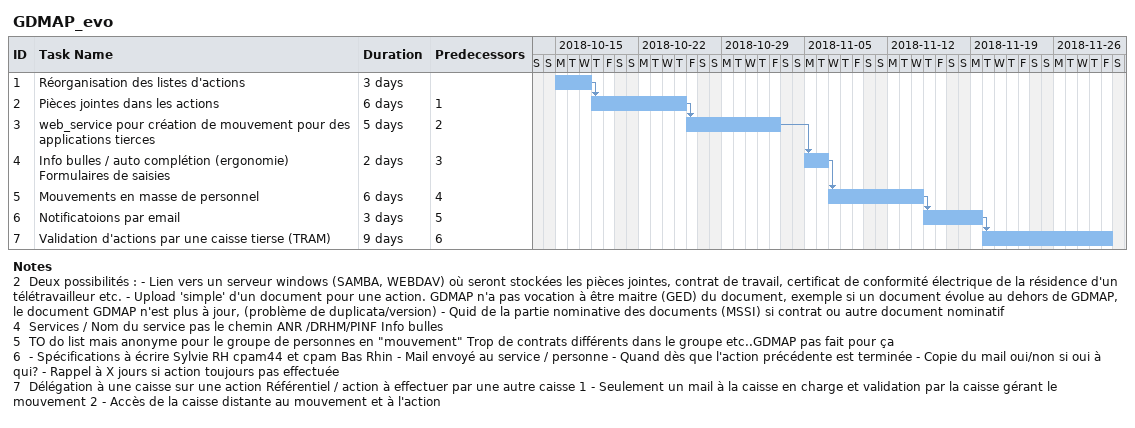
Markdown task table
GDMAP_evo

| ID | Task | Duration | Start | Finish | Predecessors |
|---|---|---|---|---|---|
| 1 | Réorganisation des listes d'actions | 3d | 2018-10-15 | 2018-10-17 |  |
| 2 | Pièces jointes dans les actions | 6d | 2018-10-18 | 2018-10-25 | 1 |
| 3 | web_service pour création de mouvement pour des applications tierces | 5d | 2018-10-26 | 2018-11-02 | 2 |
| 4 | Info bulles / auto complétion (ergonomie) Formulaires de saisies | 2d | 2018-11-05 | 2018-11-06 | 3 |
| 5 | Mouvements en masse de personnel | 6d | 2018-11-07 | 2018-11-14 | 4 |
| 6 | Notificatoions par email | 3d | 2018-11-15 | 2018-11-19 | 5 |
| 7 | Validation d'actions par une caisse tierse (TRAM) | 9d | 2018-11-20 | 2018-11-30 | 6 |

Notes
- 2: Deux possibilités : - Lien vers un serveur windows (SAMBA, WEBDAV) où seront stockées les pièces jointes, contrat de travail, certificat de conformité électrique de la résidence d'un télétravailleur etc. - Upload 'simple' d'un document pour une action. GDMAP n'a pas vocation à être maitre (GED) du document, exemple si un document évolue au dehors de GDMAP, le document GDMAP n'est plus à jour, (problème de duplicata/version) - Quid de la partie nominative des documents (MSSI) si contrat ou autre document nominatif
- 4: Services / Nom du service pas le chemin ANR /DRHM/PINF Info bulles
- 5: TO do list mais anonyme pour le groupe de personnes en "mouvement" Trop de contrats différents dans le groupe etc..GDMAP pas fait pour ça
- 6: - Spécifications à écrire Sylvie RH cpam44 et cpam Bas Rhin - Mail envoyé au service / personne - Quand dès que l'action précédente est terminée - Copie du mail oui/non si oui à qui? - Rappel à X jours si action toujours pas effectuée
- 7: Délégation à une caisse sur une action Référentiel / action à effectuer par une autre caisse 1 - Seulement un mail à la caisse en charge et validation par la caisse gérant le mouvement 2 - Accès de la caisse distante au mouvement et à l'action
